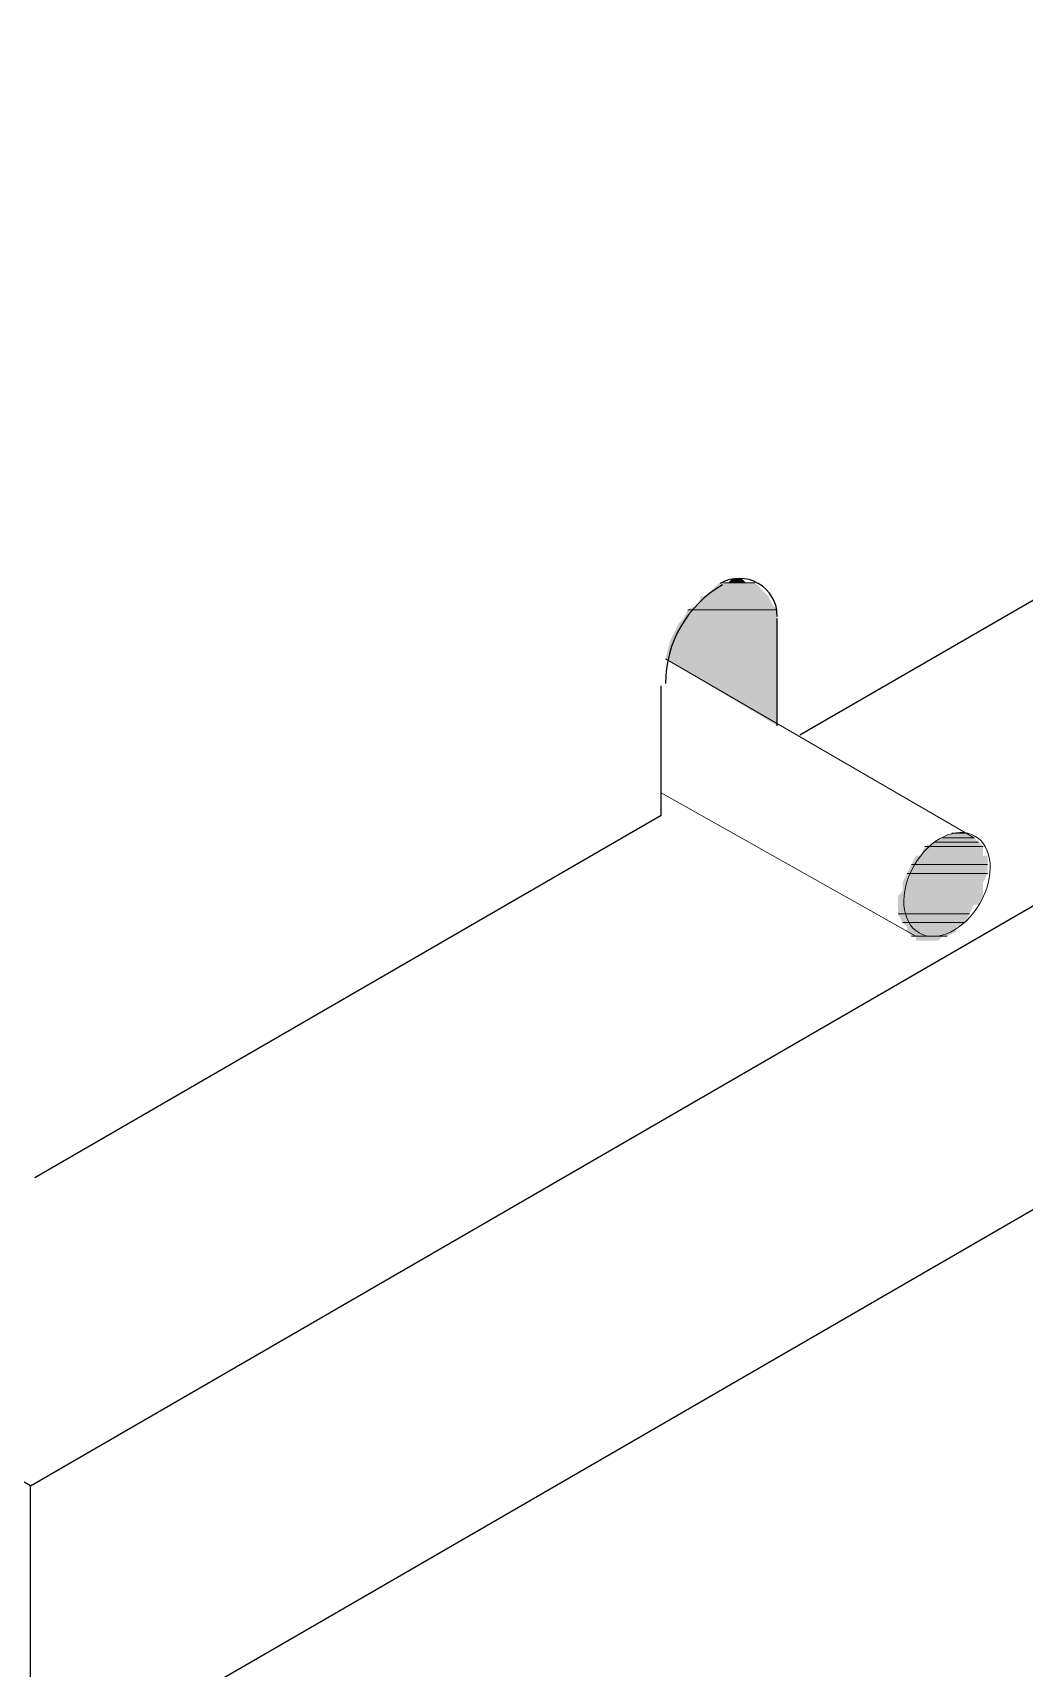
# Model space of a CAD drawing. Header units: metres. Extents: x 0 to 1843, y 1434 to 1492.
# Drawn here: x 1819.2552 to 1819.4427, y 1442.1059 to 1442.4152 of the extents above; entities that cross this region are included whole.
import ezdxf

# ---------------------------------------------------------------- set-up
doc = ezdxf.new("R2010")
doc.units = ezdxf.units.M
doc.header["$LTSCALE"] = 0.005
doc.layers.add('PDF_0', color=7, linetype='Continuous')
doc.layers.add("PDF_Tub. de desague 4''", color=7, linetype='Continuous', true_color=0x002595)

msp = doc.modelspace()

# ---------------------------------------------------------------- linework, layer by layer
at = {"layer": 'PDF_0', "color": 250, "lineweight": 25}
for points in [[(1819.400219577802, 1442.282418905568), (1819.514350012585, 1442.348360934554), (1819.514350012585, 1442.597757069819)], [(1819.614108466691, 1442.348360934554), (1819.614108466691, 1442.290873011848), (1819.254808949783, 1442.082901997356), (1819.254808949783, 1442.140389920061), (1818.895509432874, 1442.348360934554), (1818.995267886981, 1442.405848857259)], [(1819.254808949783, 1442.140389920061), (1819.614108466691, 1442.348360934554), (1819.514350012585, 1442.405848857259)], [(1819.255654360411, 1442.198723253394), (1819.374011848333, 1442.267201514264), (1819.374011848333, 1442.291718422476)]]:
    msp.add_lwpolyline(points, dxfattribs=at)
at = {"layer": 'PDF_0', "lineweight": 0}
for points in [[(1819.391765471522, 1442.311162866921), (1819.385847597126, 1442.311162866921), (1819.391765471522, 1442.311162866921)], [(1819.395992524662, 1442.306090403152), (1819.379084312101, 1442.306090403152), (1819.395992524662, 1442.306090403152)]]:
    msp.add_lwpolyline(points, dxfattribs=at)
at = {"layer": 'PDF_0', "lineweight": 25}
msp.add_lwpolyline([(1819.395992524662, 1442.284109726824), (1819.395992524662, 1442.304399581896)], dxfattribs=at)
for centre, radius, start, end in [((1819.388806431025, 1442.304822219174), 0.00718609363679351, 0.0005424614018601483, 119.9978992267595), ((1819.396414617067, 1442.292141392196), 0.02155735810681526, 119.996524662209, 180.0007027449236)]:
    msp.add_arc(centre, radius, start, end, dxfattribs=at)
at = {"layer": 'PDF_0', "transparency": 33554559}
for points in [[(1819.387538418382, 1442.312008277549), (1819.390074650266, 1442.311162866921), (1819.386693007754, 1442.311162866921)], [(1819.389229239638, 1442.312008277549), (1819.387538418382, 1442.312008277549), (1819.387538418382, 1442.312008277549)], [(1819.389229239638, 1442.312008277549), (1819.387538418382, 1442.312008277549), (1819.390074650266, 1442.311162866921)], [(1819.381620543985, 1442.308626635037), (1819.395147114034, 1442.306935813781), (1819.380775133357, 1442.306935813781)], [(1819.394301703406, 1442.308626635037), (1819.382465954614, 1442.308626635037), (1819.381620543985, 1442.308626635037)], [(1819.394301703406, 1442.308626635037), (1819.381620543985, 1442.308626635037), (1819.395147114034, 1442.306935813781)], [(1819.383311365242, 1442.309472045665), (1819.394301703406, 1442.308626635037), (1819.382465954614, 1442.308626635037)], [(1819.382465954614, 1442.308626635037), (1819.394301703406, 1442.308626635037), (1819.394301703406, 1442.308626635037)], [(1819.38415677587, 1442.310317456293), (1819.393456292778, 1442.309472045665), (1819.383311365242, 1442.309472045665)], [(1819.393456292778, 1442.309472045665), (1819.383311365242, 1442.309472045665), (1819.394301703406, 1442.308626635037)], [(1819.385002186498, 1442.311162866921), (1819.39261088215, 1442.310317456293), (1819.38415677587, 1442.310317456293)], [(1819.39261088215, 1442.310317456293), (1819.38415677587, 1442.310317456293), (1819.393456292778, 1442.309472045665)], [(1819.385847597126, 1442.311162866921), (1819.391765471522, 1442.311162866921), (1819.385002186498, 1442.311162866921)], [(1819.391765471522, 1442.311162866921), (1819.385002186498, 1442.311162866921), (1819.39261088215, 1442.310317456293)], [(1819.386693007754, 1442.311162866921), (1819.390920060894, 1442.311162866921), (1819.385847597126, 1442.311162866921)], [(1819.391765471522, 1442.311162866921), (1819.391765471522, 1442.311162866921), (1819.385847597126, 1442.311162866921)], [(1819.391765471522, 1442.311162866921), (1819.385847597126, 1442.311162866921), (1819.390920060894, 1442.311162866921)], [(1819.390074650266, 1442.311162866921), (1819.386693007754, 1442.311162866921), (1819.390920060894, 1442.311162866921)], [(1819.379084312101, 1442.306090403152), (1819.395992524662, 1442.304399581896), (1819.378238901473, 1442.304399581896)], [(1819.380775133357, 1442.306935813781), (1819.395992524662, 1442.306090403152), (1819.379084312101, 1442.306090403152)], [(1819.379084312101, 1442.306090403152), (1819.395992524662, 1442.306090403152), (1819.395992524662, 1442.306090403152)], [(1819.395992524662, 1442.306090403152), (1819.379084312101, 1442.306090403152), (1819.395992524662, 1442.304399581896)], [(1819.395147114034, 1442.306935813781), (1819.380775133357, 1442.306935813781), (1819.395992524662, 1442.306090403152)], [(1819.377393490845, 1442.303554171269), (1819.395992524662, 1442.300172528757), (1819.375702669589, 1442.300172528757)], [(1819.378238901473, 1442.304399581896), (1819.395992524662, 1442.303554171269), (1819.377393490845, 1442.303554171269)], [(1819.395992524662, 1442.303554171269), (1819.377393490845, 1442.303554171269), (1819.395992524662, 1442.300172528757)], [(1819.395992524662, 1442.304399581896), (1819.378238901473, 1442.304399581896), (1819.395992524662, 1442.303554171269)], [(1819.375702669589, 1442.300172528757), (1819.374857258961, 1442.296790886244), (1819.395992524662, 1442.296790886244)], [(1819.375702669589, 1442.300172528757), (1819.395992524662, 1442.300172528757), (1819.395992524662, 1442.296790886244)], [(1819.374857258961, 1442.296790886244), (1819.395992524662, 1442.296790886244), (1819.395992524662, 1442.284109726824)]]:
    msp.add_solid(points, dxfattribs=at)
at = {"layer": "PDF_Tub. de desague 4''", "lineweight": 9}
for points in [[(1819.374857258961, 1442.296790886244), (1819.433190592295, 1442.262974461124)], [(1819.374011848333, 1442.271428567404), (1819.42220025413, 1442.244375427307)], [(1819.434036002923, 1442.262129050496), (1819.425581896642, 1442.262129050496), (1819.434036002923, 1442.262129050496)], [(1819.433190592295, 1442.262974461124), (1819.427272717898, 1442.262974461124), (1819.433190592295, 1442.262974461124)], [(1819.431499771039, 1442.263819871752), (1819.428963539154, 1442.263819871752), (1819.431499771039, 1442.263819871752)], [(1819.434881413551, 1442.261283639868), (1819.423891075386, 1442.261283639868), (1819.434881413551, 1442.261283639868)], [(1819.435726824179, 1442.256211176099), (1819.420509432874, 1442.256211176099), (1819.435726824179, 1442.256211176099)], [(1819.435726824179, 1442.257901997355), (1819.421354843503, 1442.257901997355), (1819.435726824179, 1442.257901997355)], [(1819.432345181667, 1442.248602480447), (1819.418818611618, 1442.248602480447), (1819.432345181667, 1442.248602480447)], [(1819.431499771039, 1442.246911659191), (1819.419664022246, 1442.246911659191), (1819.431499771039, 1442.246911659191)], [(1819.428118128527, 1442.244375427307), (1819.421354843503, 1442.244375427307), (1819.428118128527, 1442.244375427307)]]:
    msp.add_lwpolyline(points, dxfattribs=at)
for points in [[(1819.433351203113, 1442.263286491178), (1819.429913906413, 1442.265270847458), (1819.424761781457, 1442.262781722461), (1819.42184360996, 1442.257726873511)], [(1819.434291163417, 1442.250540883173), (1819.437209334914, 1442.255595732122), (1819.436788499813, 1442.261302134898), (1819.433351203113, 1442.263286491178)], [(1819.42184360996, 1442.257726873511), (1819.418925438462, 1442.252672024561), (1819.419346273563, 1442.246965621786), (1819.422783570263, 1442.244981265506)], [(1819.422783570263, 1442.244981265506), (1819.426220866963, 1442.242996909226), (1819.431372991919, 1442.245486034223), (1819.434291163417, 1442.250540883173)]]:
    msp.add_open_spline(points, degree=3, dxfattribs=at)
for points in [[(1819.425581896642, 1442.262129050496), (1819.434881413551, 1442.261283639868), (1819.423891075386, 1442.261283639868)], [(1819.427272717898, 1442.262974461124), (1819.434036002923, 1442.262129050496), (1819.425581896642, 1442.262129050496)], [(1819.425581896642, 1442.262129050496), (1819.434036002923, 1442.262129050496), (1819.434036002923, 1442.262129050496)], [(1819.434036002923, 1442.262129050496), (1819.425581896642, 1442.262129050496), (1819.434881413551, 1442.261283639868)], [(1819.428963539154, 1442.263819871752), (1819.433190592295, 1442.262974461124), (1819.427272717898, 1442.262974461124)], [(1819.427272717898, 1442.262974461124), (1819.433190592295, 1442.262974461124), (1819.433190592295, 1442.262974461124)], [(1819.433190592295, 1442.262974461124), (1819.427272717898, 1442.262974461124), (1819.434036002923, 1442.262129050496)], [(1819.429808949783, 1442.263819871752), (1819.431499771039, 1442.263819871752), (1819.428963539154, 1442.263819871752)], [(1819.428963539154, 1442.263819871752), (1819.431499771039, 1442.263819871752), (1819.431499771039, 1442.263819871752)], [(1819.431499771039, 1442.263819871752), (1819.428963539154, 1442.263819871752), (1819.433190592295, 1442.262974461124)], [(1819.42220025413, 1442.259592818612), (1819.435726824179, 1442.257901997355), (1819.421354843503, 1442.257901997355)], [(1819.423045664759, 1442.259592818612), (1819.435726824179, 1442.259592818612), (1819.42220025413, 1442.259592818612)], [(1819.435726824179, 1442.259592818612), (1819.42220025413, 1442.259592818612), (1819.435726824179, 1442.257901997355)], [(1819.423891075386, 1442.261283639868), (1819.434881413551, 1442.259592818612), (1819.423045664759, 1442.259592818612)], [(1819.434881413551, 1442.259592818612), (1819.423045664759, 1442.259592818612), (1819.435726824179, 1442.259592818612)], [(1819.423891075386, 1442.261283639868), (1819.434881413551, 1442.261283639868), (1819.434881413551, 1442.261283639868)], [(1819.434881413551, 1442.261283639868), (1819.423891075386, 1442.261283639868), (1819.434881413551, 1442.259592818612)], [(1819.420509432874, 1442.256211176099), (1819.434881413551, 1442.254520354843), (1819.419664022246, 1442.254520354843)], [(1819.421354843503, 1442.257901997355), (1819.435726824179, 1442.256211176099), (1819.420509432874, 1442.256211176099)], [(1819.420509432874, 1442.256211176099), (1819.435726824179, 1442.256211176099), (1819.435726824179, 1442.256211176099)], [(1819.435726824179, 1442.256211176099), (1819.420509432874, 1442.256211176099), (1819.434881413551, 1442.254520354843)], [(1819.421354843503, 1442.257901997355), (1819.435726824179, 1442.257901997355), (1819.435726824179, 1442.257901997355)], [(1819.435726824179, 1442.257901997355), (1819.421354843503, 1442.257901997355), (1819.435726824179, 1442.256211176099)], [(1819.419664022246, 1442.252829533587), (1819.434881413551, 1442.251984122959), (1819.418818611618, 1442.251984122959)], [(1819.434881413551, 1442.254520354843), (1819.419664022246, 1442.254520354843), (1819.434881413551, 1442.253674944215)], [(1819.419664022246, 1442.254520354843), (1819.434881413551, 1442.253674944215), (1819.419664022246, 1442.253674944215)], [(1819.434881413551, 1442.253674944215), (1819.419664022246, 1442.253674944215), (1819.434881413551, 1442.252829533587)], [(1819.419664022246, 1442.253674944215), (1819.434881413551, 1442.252829533587), (1819.419664022246, 1442.252829533587)], [(1819.434881413551, 1442.252829533587), (1819.419664022246, 1442.252829533587), (1819.434881413551, 1442.251984122959)], [(1819.434881413551, 1442.251984122959), (1819.418818611618, 1442.251984122959), (1819.434036002923, 1442.250293301703)], [(1819.418818611618, 1442.251984122959), (1819.434036002923, 1442.250293301703), (1819.418818611618, 1442.250293301703)], [(1819.433190592295, 1442.250293301703), (1819.433190592295, 1442.250293301703), (1819.418818611618, 1442.250293301703)], [(1819.433190592295, 1442.250293301703), (1819.418818611618, 1442.250293301703), (1819.434036002923, 1442.250293301703)], [(1819.433190592295, 1442.250293301703), (1819.418818611618, 1442.250293301703), (1819.432345181667, 1442.248602480447)], [(1819.418818611618, 1442.250293301703), (1819.432345181667, 1442.248602480447), (1819.418818611618, 1442.248602480447)], [(1819.418818611618, 1442.248602480447), (1819.432345181667, 1442.248602480447), (1819.432345181667, 1442.248602480447)], [(1819.432345181667, 1442.248602480447), (1819.418818611618, 1442.248602480447), (1819.431499771039, 1442.246911659191)], [(1819.418818611618, 1442.248602480447), (1819.431499771039, 1442.246911659191), (1819.419664022246, 1442.246911659191)], [(1819.419664022246, 1442.246911659191), (1819.431499771039, 1442.246911659191), (1819.431499771039, 1442.246911659191)], [(1819.431499771039, 1442.246911659191), (1819.419664022246, 1442.246911659191), (1819.429808949783, 1442.246066248563)], [(1819.419664022246, 1442.246911659191), (1819.429808949783, 1442.246066248563), (1819.420509432874, 1442.246066248563)], [(1819.429808949783, 1442.246066248563), (1819.420509432874, 1442.246066248563), (1819.429808949783, 1442.245220837935)], [(1819.420509432874, 1442.246066248563), (1819.429808949783, 1442.245220837935), (1819.420509432874, 1442.245220837935)], [(1819.429808949783, 1442.245220837935), (1819.420509432874, 1442.245220837935), (1819.428118128527, 1442.244375427307)], [(1819.420509432874, 1442.245220837935), (1819.428118128527, 1442.244375427307), (1819.421354843503, 1442.244375427307)], [(1819.421354843503, 1442.244375427307), (1819.428118128527, 1442.244375427307), (1819.428118128527, 1442.244375427307)], [(1819.428118128527, 1442.244375427307), (1819.421354843503, 1442.244375427307), (1819.427272717898, 1442.244375427307)], [(1819.421354843503, 1442.244375427307), (1819.427272717898, 1442.244375427307), (1819.42220025413, 1442.244375427307)], [(1819.427272717898, 1442.244375427307), (1819.42220025413, 1442.244375427307), (1819.426427307271, 1442.243530016679)], [(1819.42220025413, 1442.244375427307), (1819.426427307271, 1442.243530016679), (1819.42220025413, 1442.243530016679)], [(1819.425581896642, 1442.243530016679), (1819.423891075386, 1442.243530016679), (1819.42220025413, 1442.243530016679)], [(1819.42220025413, 1442.243530016679), (1819.426427307271, 1442.243530016679), (1819.425581896642, 1442.243530016679)], [(1819.425581896642, 1442.243530016679), (1819.425581896642, 1442.243530016679), (1819.423891075386, 1442.243530016679)]]:
    msp.add_solid(points, dxfattribs=at)

doc.saveas('drawing.dxf')
